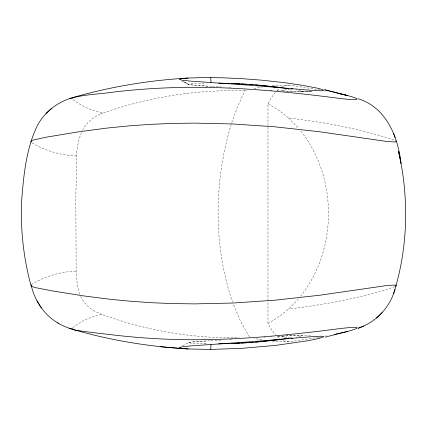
<?xml version="1.0" encoding="UTF-8"?>
<svg xmlns="http://www.w3.org/2000/svg" width="427" height="427" viewBox="0 0 427 427"><rect width="100%" height="100%" fill="white"/><g stroke="black" fill="none" stroke-linecap="round" stroke-linejoin="round"><path stroke-width="0.32" stroke-dasharray="2.13 1.6" d="M81.306 132.669L78.424 141.289L76.871 151.233L75.814 197.808L76.171 274.486L77.442 285.743L80.041 294.715M231.21 124.369C213.916 181.785 213.148 244.975 232.469 301.985M231.797 122.538L237.247 107.524L243.385 93.839L244.906 90.834L247.938 90.017M268.039 103.451L271.513 97.489L275.255 92.462M82.427 130.379C86.265 122.859 93.038 117.083 100.82 113.945M300.523 296.247C337.794 249.656 337.805 177.365 300.56 130.758M298.318 298.9C290.018 309.025 279.125 317.037 268.028 323.49C270.2 327.568 272.602 331.571 275.703 335.019M277.006 90.604L279.247 88.651M72.67 327.739C77.42 324.312 82.288 320.907 87.722 318.638C93.673 316.839 100.297 312.692 106.35 316.039C112.365 318.142 118.434 320.111 124.545 321.931C161.625 333.055 200.418 338.499 239.131 337.725M31.384 284.654C44.718 276.258 60.346 271.823 76.065 271.049M182.681 345.726L189.401 342.273L212.449 340.549L210.634 340.65M281.564 87.119L285.343 85.576L289.17 85.112L320.474 89.985M394.82 286.72C360.457 298.308 324.387 304.686 288.433 309.052M100.863 113.929L103.654 112.861M298.777 336.684L302.599 335.451L297.747 335.227L282.082 336.145M254.006 88.57L262.504 86.98M282.082 90.892C282.706 90.834 313.824 93.481 297.923 90.156M325.769 336.044L326.81 335.852M295.975 337.223L296.989 337.036M320.33 337.026L319.188 337.229M318.611 337.33L289.17 341.872L272.549 341.242M290.184 89.163L279.744 90.732L275.943 90.471M272.245 85.752L289.17 85.112M277.918 336.428L281.58 336.182M263.897 337.399L265.167 337.309M270.643 336.935L272.148 336.828M277.214 336.481L279.744 336.305L290.184 337.88M282.188 336.14L300.112 335.184L311.827 335.734M205.536 340.949L191.189 342.016L188.152 342.689L193.025 343.495L206.764 343.927M229.79 339.556L231.669 339.449M214.946 340.404L222.221 339.993M300.112 91.842L311.379 91.261L300.112 91.842L282.188 90.892M302.054 91.746L312.473 91.261M204.277 83.105L192.155 83.58L188.152 84.332L192.812 85.181L208.878 86.281M289.17 341.872L285.348 341.408L282.039 340.116M204.277 343.9L205.504 343.906M244.906 90.834C197.018 89.328 148.943 97.014 103.74 112.829C92.451 111.095 81.856 106.35 72.841 99.395M212.449 86.489L221.469 87.001M211.819 86.451L188.98 84.663L182.649 81.189M229.08 87.439L230.703 87.535M270.243 90.076L272.148 90.209L270.142 90.07M76.593 156.004C60.714 155.177 44.888 150.928 31.411 142.399M267.975 323.388L267.975 103.574L278.932 110.417L288.471 117.937C324.424 122.346 360.489 128.698 394.852 140.302M261.874 339.887L254.257 338.446M295.975 89.787L296.989 89.974M101.909 314.453L94.725 311.23M182.201 81.002L188.98 84.663L182.745 81.194M94.666 311.192C88.501 307.867 83.468 302.519 80.639 296.103M279.258 338.333L277.016 336.385M288.503 117.964L298.361 128.111M249.416 336.956L240.844 321.846L233.105 303.746"/><path stroke-width="0.64" d="M210.757 349.43L242.082 348.325L275.709 345.384L307.926 340.751L319.241 338.387L324.04 336.668L320.885 336.193L311.598 336.695L252.779 341.605L190.559 345.913L182.308 346.761L179.329 347.599L181.763 348.384L188.115 348.96L210.757 349.43L210.986 344.541M72.104 98.429L72.457 97.826L73.823 97.276C111.057 86.606 149.455 80.249 188.115 78.05L204.058 77.565L223.102 77.81L242.082 78.669L261.868 80.18L283.619 82.566L302.199 85.256L316.994 88.09L321.819 89.334L324.04 90.353L320.885 90.834L311.598 90.337L252.779 85.443L190.559 81.119L182.308 80.265L179.329 79.422L181.763 78.627L188.115 78.05M363.596 326.068L358.184 328.262C374.362 322.764 387.663 309.874 393.539 293.808C408.148 248.05 409.189 198.144 398.567 151.404L400.985 163.386C398.097 136.704 386.125 107.407 358.312 98.797M393.539 293.808L395.124 289.383M31.118 284.969C34.523 300.533 44.435 315.457 58.595 323.383M73.241 97.457C57.949 101.69 44.296 111.927 37.069 126.205C26.031 149.322 23.624 175.588 21.638 200.807C20.347 229.331 23.538 257.999 30.99 285.567L32.682 286.747L36.012 287.734L52.606 290.958L83.809 295.927L110.369 299.311L131.628 301.345L152.412 302.748L172.252 303.57L194.573 303.896L232.795 303.037L274.935 300.192L319.962 295.201L386.771 285.535L395.114 285.039L396.304 285.375L395.696 286.245M376.561 318.051L382.08 312.628M51.72 108.223L45.972 113.566M69.857 98.546C84.541 94.186 100.142 94.196 115.215 91.864C154.083 87.37 193.314 86.302 232.384 88.256C266.87 89.942 301.238 93.492 335.483 97.868C341.525 98.786 372.461 102.379 347.759 95.605L325.107 89.883M325.107 337.127L347.589 331.443C373.625 324.226 339.107 328.641 333.279 329.441C293.504 334.512 253.542 338.44 213.447 339.497C179.783 340.404 146.071 338.819 112.627 334.885C102.197 333.69 91.762 332.5 81.36 331.074C78.413 330.247 74.431 330.84 72.104 328.678M347.589 331.443L336.193 334.01M334.458 334.368L335.334 334.186M290.835 89.062L292.794 88.768M288.332 338.456L260.166 341.643M278.308 339.839L254.738 342.315L231.082 343.682M255.789 342.011L257.988 341.83M253.019 342.224L249.112 342.513M246.865 342.662L241.244 342.998M239.563 343.094L234.001 343.361M230.164 343.516L218.635 343.847M218.635 83.153L230.164 83.478M233.446 83.612L239.563 83.905M241.244 83.996L246.865 84.338M231.082 83.329L254.738 84.695L278.308 87.172M249.112 84.487L253.019 84.77M57.741 322.945C67.685 328.875 79.139 331.101 90.15 334.133C122.239 342.224 155.086 347.023 188.115 348.96M255.789 84.989L257.988 85.17M160.146 346.703L183.45 348.592M260.166 85.357L288.332 88.549M290.835 337.976L292.794 338.275M338.045 93.374L347.759 95.605L324.419 89.739M69.009 328.171L73.001 329.457M395.717 140.777L396.293 141.636L395.082 141.972L386.665 141.454L319.599 131.751L274.486 126.776L232.288 123.947L194.039 123.109L171.713 123.451L150.101 124.38L129.402 125.842L106.713 128.1L78.034 131.927L46.191 137.19L33.466 139.981L31.433 140.894L30.974 141.476L31.128 142.079M37.064 300.912L41.366 307.926M395.108 137.617L393.545 133.192M210.757 77.57L210.986 82.459"/></g></svg>
